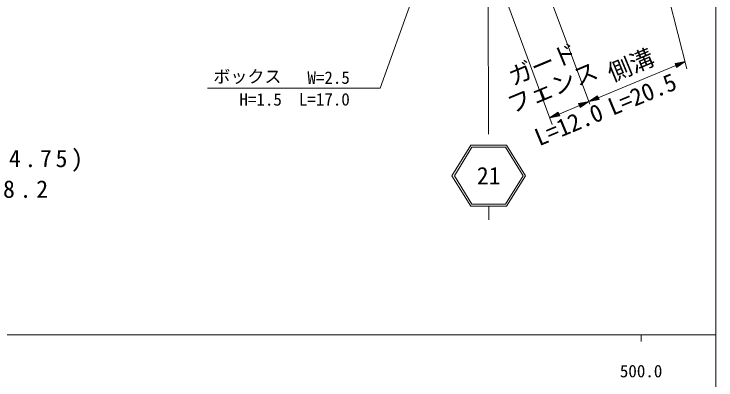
# Model space of a CAD drawing. Units: millimetres, scale not verified. Extents: x 40000 to 680000, y 20000 to 380000.
# Drawn here: x 475886 to 579000, y 198357 to 252092 of the extents above; entities that cross this region are included whole.
import ezdxf
from ezdxf.enums import TextEntityAlignment as Align

# ---------------------------------------------------------------- set-up
doc = ezdxf.new("R2010")
doc.units = ezdxf.units.MM
doc.header["$LTSCALE"] = 1000
doc.linetypes.add('CHAIN', pattern=[18.5, 12, -1.5, 3.5, -1.5])
for name, color, linetype, lineweight in [('M-BMK', 2, 'CHAIN', 13), ('M-STR-HTXT', 7, 'Continuous', 13), ('M-STR-STRC', 7, 'Continuous', 13), ('M-STR-STRD', 7, 'Continuous', 13), ('M-TTL-BAND', 7, 'Continuous', 13)]:
    doc.layers.add(name, color=color, linetype=linetype, lineweight=lineweight)
doc.styles.add('ＭＳ ゴシック', font='')
doc.styles.get('ＭＳ ゴシック').set_extended_font_data('MS Gothic')

msp = doc.modelspace()

# ---------------------------------------------------------------- linework, layer by layer
at = {"layer": 'M-BMK'}
msp.add_line((562641, 291480), (574744, 244067), dxfattribs=at)
at = {"layer": 'M-STR-HTXT'}
for p, q in [((529683, 241230), (542892, 277989)), ((554917, 235896), (540595, 274681)), ((560475, 238859), (546848, 275190)), ((561709, 239806), (573100, 244529)), ((574486, 245103), (572985, 244806)), ((572985, 244806), (573215, 244252)), ((573285, 244866), (573008, 244751)), ((573031, 244695), (573585, 244925)), ((573885, 244984), (573054, 244640)), ((573077, 244584), (574185, 245044)), ((574486, 245103), (573100, 244529)), ((573123, 244474), (574231, 244933)), ((573977, 244763), (573146, 244418)), ((573169, 244363), (573723, 244592)), ((573469, 244422), (573192, 244307)), ((574486, 245103), (573215, 244252)), ((529683, 241230), (504304, 241222)), ((560323, 239231), (558823, 238932)), ((560323, 239231), (558938, 238655)), ((560323, 239231), (559053, 238378)), ((560323, 239231), (561594, 240083)), ((560323, 239231), (561709, 239806)), ((560323, 239231), (561824, 239529)), ((561686, 239861), (560577, 239402)), ((561732, 239750), (560623, 239291)), ((560831, 239572), (561663, 239917)), ((560923, 239350), (561755, 239695)), ((561640, 239972), (561085, 239742)), ((561778, 239639), (561223, 239410)), ((561340, 239913), (561617, 240027)), ((561523, 239469), (561801, 239584)), ((561824, 239529), (561594, 240083)), ((555951, 237412), (558938, 238655)), ((558823, 238932), (559053, 238378)), ((559123, 238992), (558846, 238877)), ((558869, 238821), (559423, 239052)), ((559723, 239112), (558892, 238766)), ((558915, 238710), (560023, 239171)), ((558961, 238600), (560069, 239061)), ((559815, 238890), (558984, 238544)), ((559007, 238489), (559561, 238719)), ((559307, 238549), (559030, 238433)), ((554566, 236836), (555836, 237689)), ((554566, 236836), (555951, 237412)), ((555928, 237468), (554820, 237007)), ((555974, 237357), (554866, 236896)), ((555074, 237177), (555905, 237523)), ((555166, 236956), (555997, 237302)), ((555882, 237579), (555328, 237348)), ((556020, 237246), (555466, 237016)), ((555582, 237519), (555859, 237634)), ((555766, 237076), (556043, 237191)), ((556066, 237135), (555836, 237689)), ((554566, 236836), (556066, 237135))]:
    msp.add_line(p, q, dxfattribs=at)
at = {"layer": 'M-STR-STRC'}
for p, q in [((545604, 234467), (545483, 278772)), ((542979, 232855), (540215, 228355)), ((543147, 232555), (540567, 228355)), ((542979, 232855), (548251, 232855)), ((543147, 232555), (548083, 232555)), ((550663, 228355), (548083, 232555)), ((551015, 228355), (548251, 232855)), ((540215, 228355), (542979, 223855)), ((540567, 228355), (543147, 224155)), ((548083, 224155), (550663, 228355)), ((548251, 223855), (551015, 228355)), ((542979, 223855), (548251, 223855)), ((543147, 224155), (548083, 224155)), ((545615, 223855), (545615, 221855))]:
    msp.add_line(p, q, dxfattribs=at)
at = {"layer": 'M-TTL-BAND'}
for p, q in [((579000, 20000), (579000, 370000)), ((40000, 205000), (579000, 205000)), ((568000, 205000), (568000, 204000))]:
    msp.add_line(p, q, dxfattribs=at)

# ---------------------------------------------------------------- texts
at = {"layer": 'M-STR-HTXT', "style": 'ＭＳ ゴシック'}
for s, p in [('側溝', (564024, 241370)), ('L=20.5', (564116, 236428)), ('L=12.0', (553321, 231947))]:
    msp.add_text(s, height=2566, rotation=22.521, dxfattribs=at).set_placement(p, align=Align.BOTTOM_LEFT)
for s, p in [('ボックス', (510170, 242915)), ('W=2.5', (522102, 242759)), ('H=1.5\u3000L=17.0', (517104, 239559))]:
    msp.add_text(s, height=1833, rotation=0.078, dxfattribs=at).set_placement(p, align=Align.MIDDLE_CENTER)
at = {"layer": 'M-STR-HTXT', "char_height": 2566, "attachment_point": 7, "style": 'ＭＳ ゴシック'}
for s, insert in [('\\T1.31;橋長・幅員\u3000L=3.1(W=14.75)', (427036, 228923)), ('\\T1.4;8.2', (474264, 225065))]:
    msp.add_mtext(s, dxfattribs=dict(at, insert=insert))
at = {"layer": 'M-STR-STRC', "style": 'ＭＳ ゴシック'}
msp.add_text('21', height=2566, dxfattribs=at).set_placement((545615, 228355), align=Align.MIDDLE_CENTER)
at = {"layer": 'M-STR-STRD', "style": 'ＭＳ ゴシック'}
for s, p in [('ガード', (554321, 242843)), ('フェンス', (555759, 239410))]:
    msp.add_text(s, height=2566, rotation=22.552, dxfattribs=at).set_placement(p, align=Align.BOTTOM_CENTER)
at = {"layer": 'M-TTL-BAND', "style": 'ＭＳ ゴシック'}
msp.add_text('500.0', height=1833, dxfattribs=at).set_placement((568000, 198195), align=Align.BOTTOM_CENTER)

doc.saveas('drawing.dxf')
